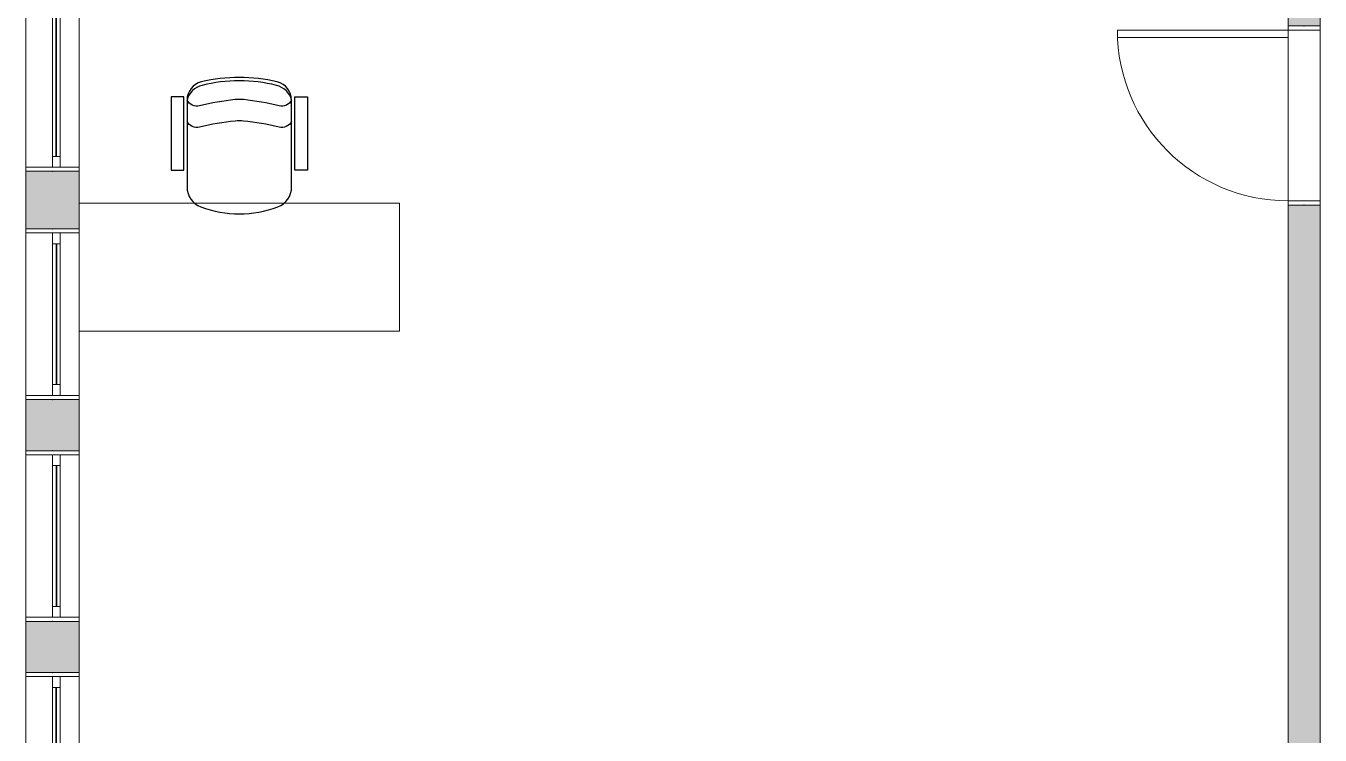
# Model space of a CAD drawing. Header units: metres. Extents: x 512 to 829, y -209 to 245.
# Drawn here: x 745.45 to 751.51, y -93.54 to -90.22 of the extents above; entities that cross this region are included whole.
import ezdxf

# ---------------------------------------------------------------- set-up
doc = ezdxf.new("R2010")
doc.units = ezdxf.units.M
doc.header["$LTSCALE"] = 0.508
doc.set_wipeout_variables(frame=1)
doc.header["$PDSIZE"] = -2
doc.layers.add('ARQ-MOB', color=250, linetype='Continuous')
doc.layers.add('ARQ-MOB-CAD', color=250, linetype='Continuous')
for name, color, linetype, lineweight in [('None', 7, 'Continuous', 5), ('NãoImprimir', 7, 'Continuous', 5), ('Peitoris', 2, 'Continuous', 5), ('Telhado-Princ', 7, 'Continuous', 5)]:
    doc.layers.add(name, color=color, linetype=linetype, lineweight=lineweight)

# ---------------------------------------------------------------- blocks, each defined once
blk = doc.blocks.new('Grupo-918')
at = {"color": 7, "linetype": 'Continuous', "lineweight": 5}
for points in [[(-0.4, 0.125), (-0.38095, 0.125), (-0.38095, -0.125), (-0.4, -0.125)], [(0.38095, 0.125), (0.4, 0.125), (0.4, -0.125), (0.38095, -0.125)]]:
    blk.add_wipeout(points, dxfattribs=at).dxf.layer = 'None'
at = {"layer": 'None', "color": 7, "linetype": 'Continuous', "lineweight": 5}
for points in [[(-0.4, 0.125), (-0.38095, 0.125), (-0.38095, -0.125), (-0.4, -0.125)], [(0.38095, 0.125), (0.4, 0.125), (0.4, -0.125), (0.38095, -0.125)]]:
    blk.add_lwpolyline(points, close=True, dxfattribs=at)
blk = doc.blocks.new('Grupo-919')
at = {"layer": 'None', "color": 7}
blk.add_blockref('Grupo-918', (0, 0), dxfattribs=at)
at = {"layer": 'None', "color": 7, "linetype": 'Continuous', "lineweight": 5}
for p, q in [((-0.4, 0.125), (-0.38095, 0.125)), ((-0.38095, 0.125), (-0.38095, -0.125)), ((0.4, 0.125), (0.38095, 0.125)), ((0.38095, 0.125), (0.38095, -0.125)), ((-0.4, -0.125), (-0.38095, -0.125)), ((0.4, -0.125), (0.38095, -0.125))]:
    blk.add_line(p, q, dxfattribs=at)
blk = doc.blocks.new('Grupo-920')
at = {"layer": 'None', "color": 7, "linetype": 'Continuous', "lineweight": 5}
for p, q in [((-0.38095, 0.034925), (-0.38095, 0)), ((0.38095, 0.034925), (0.38095, 0))]:
    blk.add_line(p, q, dxfattribs=at)
blk = doc.blocks.new('Grupo-921')
at = {"color": 7, "linetype": 'Continuous', "lineweight": 5}
for points in [[(-0.38095, 0.034925), (-0.33015, 0.034925), (-0.33015, 0), (-0.38095, 0)], [(0.33015, 0.034925), (0.38095, 0.034925), (0.38095, 0), (0.33015, 0)]]:
    blk.add_wipeout(points, dxfattribs=at).dxf.layer = 'None'
at = {"layer": 'None', "color": 7, "linetype": 'Continuous', "lineweight": 5}
for points in [[(-0.38095, 0.034925), (-0.33015, 0.034925), (-0.33015, 0), (-0.38095, 0)], [(0.33015, 0.034925), (0.38095, 0.034925), (0.38095, 0), (0.33015, 0)]]:
    blk.add_lwpolyline(points, close=True, dxfattribs=at)
blk = doc.blocks.new('Grupo-922')
at = {"layer": 'None', "color": 7}
blk.add_blockref('Grupo-920', (0, 0), dxfattribs=at)
at = {"color": 7, "linetype": 'Continuous', "lineweight": 5}
blk.add_wipeout([(-0.33015, 0.034925), (0.33015, 0.034925), (0.33015, 0), (-0.33015, 0)], dxfattribs=at).dxf.layer = 'None'
at = {"layer": 'None', "color": 7, "linetype": 'Continuous', "lineweight": 5}
blk.add_lwpolyline([(-0.33015, 0.034925), (0.33015, 0.034925), (0.33015, 0), (-0.33015, 0)], close=True, dxfattribs=at)
at = {"layer": 'None', "color": 7}
blk.add_blockref('Grupo-921', (0, 0), dxfattribs=at)
at = {"layer": 'None', "color": 7, "linetype": 'Continuous', "lineweight": 5}
for p, q in [((-0.38095, 0.034925), (-0.33015, 0.034925)), ((-0.38095, 0), (-0.33015, 0)), ((-0.33015, 0.034925), (-0.33015, 0)), ((0.38095, 0.034925), (0.33015, 0.034925)), ((0.33015, 0.034925), (0.33015, 0)), ((0.38095, 0), (0.33015, 0))]:
    blk.add_line(p, q, dxfattribs=at)
blk = doc.blocks.new('Grupo-923')
at = {"color": 7, "linetype": 'Continuous', "lineweight": 9}
blk.add_wipeout([(-0.3301, 0.0181), (0.3301, 0.0181), (0.3301, 0.0168), (-0.3301, 0.0168)], dxfattribs=at).dxf.layer = 'None'
blk = doc.blocks.new('Grupo-924')
at = {"layer": 'None', "color": 7}
blk.add_blockref('Grupo-923', (0, 0), dxfattribs=at)
at = {"layer": 'None', "color": 7, "linetype": 'Continuous', "lineweight": 25}
for p, q in [((-0.3301, 0.0181), (0.3301, 0.0181)), ((-0.3301, 0.0168), (0.3301, 0.0168))]:
    blk.add_line(p, q, dxfattribs=at)
blk = doc.blocks.new('Grupo-925')
at = {"layer": 'None', "color": 7, "linetype": 'Continuous', "lineweight": 20}
for p, q in [((0.4, 0.125), (-0.4, 0.125)), ((0.4, -0.125), (-0.4, -0.125))]:
    blk.add_line(p, q, dxfattribs=at)
blk = doc.blocks.new('Window (2D)-90')
at = {"color": 7, "linetype": 'Continuous', "lineweight": 5}
blk.add_wipeout([(-0.4, 0.125), (0.4, 0.125), (0.4, -0.125), (-0.4, -0.125)], dxfattribs=at).dxf.layer = 'None'
at = {"layer": 'None', "color": 7}
blk.add_blockref('Grupo-919', (0, 0), dxfattribs=at)
at = {"layer": 'None', "color": 7, "linetype": 'Continuous', "lineweight": 5}
for p, q in [((-0.4, 0.125), (0.4, 0.125)), ((-0.4, -0.125), (0.4, -0.125))]:
    blk.add_line(p, q, dxfattribs=at)
at = {"layer": 'NãoImprimir', "linetype": 'Continuous'}
for p in [(-0.4, 0), (0.4, 0)]:
    blk.add_point(p, dxfattribs=at)
at = {"layer": 'Peitoris'}
blk.add_blockref('Grupo-922', (0, 0), dxfattribs=at)
blk.add_blockref('Grupo-924', (0, 0), dxfattribs=at)
at = {"layer": 'Telhado-Princ'}
blk.add_blockref('Grupo-925', (0, 0), dxfattribs=at)
blk = doc.blocks.new('Grupo-926')
at = {"color": 7, "linetype": 'Continuous', "lineweight": 5}
for points in [[(-0.4, 0.125), (-0.38095, 0.125), (-0.38095, -0.125), (-0.4, -0.125)], [(0.38095, 0.125), (0.4, 0.125), (0.4, -0.125), (0.38095, -0.125)]]:
    blk.add_wipeout(points, dxfattribs=at).dxf.layer = 'None'
at = {"layer": 'None', "color": 7, "linetype": 'Continuous', "lineweight": 5}
for points in [[(-0.4, 0.125), (-0.38095, 0.125), (-0.38095, -0.125), (-0.4, -0.125)], [(0.38095, 0.125), (0.4, 0.125), (0.4, -0.125), (0.38095, -0.125)]]:
    blk.add_lwpolyline(points, close=True, dxfattribs=at)
blk = doc.blocks.new('Grupo-927')
at = {"layer": 'None', "color": 7}
blk.add_blockref('Grupo-926', (0, 0), dxfattribs=at)
at = {"layer": 'None', "color": 7, "linetype": 'Continuous', "lineweight": 5}
for p, q in [((-0.4, 0.125), (-0.38095, 0.125)), ((-0.38095, 0.125), (-0.38095, -0.125)), ((0.4, 0.125), (0.38095, 0.125)), ((0.38095, 0.125), (0.38095, -0.125)), ((-0.4, -0.125), (-0.38095, -0.125)), ((0.4, -0.125), (0.38095, -0.125))]:
    blk.add_line(p, q, dxfattribs=at)
blk = doc.blocks.new('Grupo-928')
at = {"layer": 'None', "color": 7, "linetype": 'Continuous', "lineweight": 5}
for p, q in [((-0.38095, 0.034925), (-0.38095, 0)), ((0.38095, 0.034925), (0.38095, 0))]:
    blk.add_line(p, q, dxfattribs=at)
blk = doc.blocks.new('Grupo-929')
at = {"color": 7, "linetype": 'Continuous', "lineweight": 5}
for points in [[(-0.38095, 0.034925), (-0.33015, 0.034925), (-0.33015, 0), (-0.38095, 0)], [(0.33015, 0.034925), (0.38095, 0.034925), (0.38095, 0), (0.33015, 0)]]:
    blk.add_wipeout(points, dxfattribs=at).dxf.layer = 'None'
at = {"layer": 'None', "color": 7, "linetype": 'Continuous', "lineweight": 5}
for points in [[(-0.38095, 0.034925), (-0.33015, 0.034925), (-0.33015, 0), (-0.38095, 0)], [(0.33015, 0.034925), (0.38095, 0.034925), (0.38095, 0), (0.33015, 0)]]:
    blk.add_lwpolyline(points, close=True, dxfattribs=at)
blk = doc.blocks.new('Grupo-930')
at = {"layer": 'None', "color": 7}
blk.add_blockref('Grupo-928', (0, 0), dxfattribs=at)
at = {"color": 7, "linetype": 'Continuous', "lineweight": 5}
blk.add_wipeout([(-0.33015, 0.034925), (0.33015, 0.034925), (0.33015, 0), (-0.33015, 0)], dxfattribs=at).dxf.layer = 'None'
at = {"layer": 'None', "color": 7, "linetype": 'Continuous', "lineweight": 5}
blk.add_lwpolyline([(-0.33015, 0.034925), (0.33015, 0.034925), (0.33015, 0), (-0.33015, 0)], close=True, dxfattribs=at)
at = {"layer": 'None', "color": 7}
blk.add_blockref('Grupo-929', (0, 0), dxfattribs=at)
at = {"layer": 'None', "color": 7, "linetype": 'Continuous', "lineweight": 5}
for p, q in [((-0.38095, 0.034925), (-0.33015, 0.034925)), ((-0.38095, 0), (-0.33015, 0)), ((-0.33015, 0.034925), (-0.33015, 0)), ((0.38095, 0.034925), (0.33015, 0.034925)), ((0.33015, 0.034925), (0.33015, 0)), ((0.38095, 0), (0.33015, 0))]:
    blk.add_line(p, q, dxfattribs=at)
blk = doc.blocks.new('Grupo-931')
at = {"color": 7, "linetype": 'Continuous', "lineweight": 9}
blk.add_wipeout([(-0.3301, 0.0181), (0.3301, 0.0181), (0.3301, 0.0168), (-0.3301, 0.0168)], dxfattribs=at).dxf.layer = 'None'
blk = doc.blocks.new('Grupo-932')
at = {"layer": 'None', "color": 7}
blk.add_blockref('Grupo-931', (0, 0), dxfattribs=at)
at = {"layer": 'None', "color": 7, "linetype": 'Continuous', "lineweight": 25}
for p, q in [((-0.3301, 0.0181), (0.3301, 0.0181)), ((-0.3301, 0.0168), (0.3301, 0.0168))]:
    blk.add_line(p, q, dxfattribs=at)
blk = doc.blocks.new('Grupo-933')
at = {"layer": 'None', "color": 7, "linetype": 'Continuous', "lineweight": 20}
for p, q in [((0.4, 0.125), (-0.4, 0.125)), ((0.4, -0.125), (-0.4, -0.125))]:
    blk.add_line(p, q, dxfattribs=at)
blk = doc.blocks.new('Window (2D)-91')
at = {"color": 7, "linetype": 'Continuous', "lineweight": 5}
blk.add_wipeout([(-0.4, 0.125), (0.4, 0.125), (0.4, -0.125), (-0.4, -0.125)], dxfattribs=at).dxf.layer = 'None'
at = {"layer": 'None', "color": 7}
blk.add_blockref('Grupo-927', (0, 0), dxfattribs=at)
at = {"layer": 'None', "color": 7, "linetype": 'Continuous', "lineweight": 5}
for p, q in [((-0.4, 0.125), (0.4, 0.125)), ((-0.4, -0.125), (0.4, -0.125))]:
    blk.add_line(p, q, dxfattribs=at)
at = {"layer": 'NãoImprimir', "linetype": 'Continuous'}
for p in [(-0.4, 0), (0.4, 0)]:
    blk.add_point(p, dxfattribs=at)
at = {"layer": 'Peitoris'}
blk.add_blockref('Grupo-930', (0, 0), dxfattribs=at)
blk.add_blockref('Grupo-932', (0, 0), dxfattribs=at)
at = {"layer": 'Telhado-Princ'}
blk.add_blockref('Grupo-933', (0, 0), dxfattribs=at)
blk = doc.blocks.new('Grupo-934')
at = {"color": 7, "linetype": 'Continuous', "lineweight": 5}
for points in [[(-0.4, 0.125), (-0.38095, 0.125), (-0.38095, -0.125), (-0.4, -0.125)], [(0.38095, 0.125), (0.4, 0.125), (0.4, -0.125), (0.38095, -0.125)]]:
    blk.add_wipeout(points, dxfattribs=at).dxf.layer = 'None'
at = {"layer": 'None', "color": 7, "linetype": 'Continuous', "lineweight": 5}
for points in [[(-0.4, 0.125), (-0.38095, 0.125), (-0.38095, -0.125), (-0.4, -0.125)], [(0.38095, 0.125), (0.4, 0.125), (0.4, -0.125), (0.38095, -0.125)]]:
    blk.add_lwpolyline(points, close=True, dxfattribs=at)
blk = doc.blocks.new('Grupo-935')
at = {"layer": 'None', "color": 7}
blk.add_blockref('Grupo-934', (0, 0), dxfattribs=at)
at = {"layer": 'None', "color": 7, "linetype": 'Continuous', "lineweight": 5}
for p, q in [((-0.4, 0.125), (-0.38095, 0.125)), ((-0.38095, 0.125), (-0.38095, -0.125)), ((0.4, 0.125), (0.38095, 0.125)), ((0.38095, 0.125), (0.38095, -0.125)), ((-0.4, -0.125), (-0.38095, -0.125)), ((0.4, -0.125), (0.38095, -0.125))]:
    blk.add_line(p, q, dxfattribs=at)
blk = doc.blocks.new('Grupo-936')
at = {"layer": 'None', "color": 7, "linetype": 'Continuous', "lineweight": 5}
for p, q in [((-0.38095, 0.034925), (-0.38095, 0)), ((0.38095, 0.034925), (0.38095, 0))]:
    blk.add_line(p, q, dxfattribs=at)
blk = doc.blocks.new('Grupo-937')
at = {"color": 7, "linetype": 'Continuous', "lineweight": 5}
for points in [[(-0.38095, 0.034925), (-0.33015, 0.034925), (-0.33015, 0), (-0.38095, 0)], [(0.33015, 0.034925), (0.38095, 0.034925), (0.38095, 0), (0.33015, 0)]]:
    blk.add_wipeout(points, dxfattribs=at).dxf.layer = 'None'
at = {"layer": 'None', "color": 7, "linetype": 'Continuous', "lineweight": 5}
for points in [[(-0.38095, 0.034925), (-0.33015, 0.034925), (-0.33015, 0), (-0.38095, 0)], [(0.33015, 0.034925), (0.38095, 0.034925), (0.38095, 0), (0.33015, 0)]]:
    blk.add_lwpolyline(points, close=True, dxfattribs=at)
blk = doc.blocks.new('Grupo-938')
at = {"layer": 'None', "color": 7}
blk.add_blockref('Grupo-936', (0, 0), dxfattribs=at)
at = {"color": 7, "linetype": 'Continuous', "lineweight": 5}
blk.add_wipeout([(-0.33015, 0.034925), (0.33015, 0.034925), (0.33015, 0), (-0.33015, 0)], dxfattribs=at).dxf.layer = 'None'
at = {"layer": 'None', "color": 7, "linetype": 'Continuous', "lineweight": 5}
blk.add_lwpolyline([(-0.33015, 0.034925), (0.33015, 0.034925), (0.33015, 0), (-0.33015, 0)], close=True, dxfattribs=at)
at = {"layer": 'None', "color": 7}
blk.add_blockref('Grupo-937', (0, 0), dxfattribs=at)
at = {"layer": 'None', "color": 7, "linetype": 'Continuous', "lineweight": 5}
for p, q in [((-0.38095, 0.034925), (-0.33015, 0.034925)), ((-0.38095, 0), (-0.33015, 0)), ((-0.33015, 0.034925), (-0.33015, 0)), ((0.38095, 0.034925), (0.33015, 0.034925)), ((0.33015, 0.034925), (0.33015, 0)), ((0.38095, 0), (0.33015, 0))]:
    blk.add_line(p, q, dxfattribs=at)
blk = doc.blocks.new('Grupo-939')
at = {"color": 7, "linetype": 'Continuous', "lineweight": 9}
blk.add_wipeout([(-0.3301, 0.0181), (0.3301, 0.0181), (0.3301, 0.0168), (-0.3301, 0.0168)], dxfattribs=at).dxf.layer = 'None'
blk = doc.blocks.new('Grupo-940')
at = {"layer": 'None', "color": 7}
blk.add_blockref('Grupo-939', (0, 0), dxfattribs=at)
at = {"layer": 'None', "color": 7, "linetype": 'Continuous', "lineweight": 25}
for p, q in [((-0.3301, 0.0181), (0.3301, 0.0181)), ((-0.3301, 0.0168), (0.3301, 0.0168))]:
    blk.add_line(p, q, dxfattribs=at)
blk = doc.blocks.new('Grupo-941')
at = {"layer": 'None', "color": 7, "linetype": 'Continuous', "lineweight": 20}
for p, q in [((0.4, 0.125), (-0.4, 0.125)), ((0.4, -0.125), (-0.4, -0.125))]:
    blk.add_line(p, q, dxfattribs=at)
blk = doc.blocks.new('Window (2D)-92')
at = {"color": 7, "linetype": 'Continuous', "lineweight": 5}
blk.add_wipeout([(-0.4, 0.125), (0.4, 0.125), (0.4, -0.125), (-0.4, -0.125)], dxfattribs=at).dxf.layer = 'None'
at = {"layer": 'None', "color": 7}
blk.add_blockref('Grupo-935', (0, 0), dxfattribs=at)
at = {"layer": 'None', "color": 7, "linetype": 'Continuous', "lineweight": 5}
for p, q in [((-0.4, 0.125), (0.4, 0.125)), ((-0.4, -0.125), (0.4, -0.125))]:
    blk.add_line(p, q, dxfattribs=at)
at = {"layer": 'NãoImprimir', "linetype": 'Continuous'}
for p in [(-0.4, 0), (0.4, 0)]:
    blk.add_point(p, dxfattribs=at)
at = {"layer": 'Peitoris'}
blk.add_blockref('Grupo-938', (0, 0), dxfattribs=at)
blk.add_blockref('Grupo-940', (0, 0), dxfattribs=at)
at = {"layer": 'Telhado-Princ'}
blk.add_blockref('Grupo-941', (0, 0), dxfattribs=at)
blk = doc.blocks.new('Grupo-942')
at = {"color": 7, "linetype": 'Continuous', "lineweight": 5}
for points in [[(-0.4, 0.125), (-0.38095, 0.125), (-0.38095, -0.125), (-0.4, -0.125)], [(0.38095, 0.125), (0.4, 0.125), (0.4, -0.125), (0.38095, -0.125)]]:
    blk.add_wipeout(points, dxfattribs=at).dxf.layer = 'None'
at = {"layer": 'None', "color": 7, "linetype": 'Continuous', "lineweight": 5}
for points in [[(-0.4, 0.125), (-0.38095, 0.125), (-0.38095, -0.125), (-0.4, -0.125)], [(0.38095, 0.125), (0.4, 0.125), (0.4, -0.125), (0.38095, -0.125)]]:
    blk.add_lwpolyline(points, close=True, dxfattribs=at)
blk = doc.blocks.new('Grupo-943')
at = {"layer": 'None', "color": 7}
blk.add_blockref('Grupo-942', (0, 0), dxfattribs=at)
at = {"layer": 'None', "color": 7, "linetype": 'Continuous', "lineweight": 5}
for p, q in [((-0.4, 0.125), (-0.38095, 0.125)), ((-0.38095, 0.125), (-0.38095, -0.125)), ((0.4, 0.125), (0.38095, 0.125)), ((0.38095, 0.125), (0.38095, -0.125)), ((-0.4, -0.125), (-0.38095, -0.125)), ((0.4, -0.125), (0.38095, -0.125))]:
    blk.add_line(p, q, dxfattribs=at)
blk = doc.blocks.new('Grupo-944')
at = {"layer": 'None', "color": 7, "linetype": 'Continuous', "lineweight": 5}
for p, q in [((-0.38095, 0.034925), (-0.38095, 0)), ((0.38095, 0.034925), (0.38095, 0))]:
    blk.add_line(p, q, dxfattribs=at)
blk = doc.blocks.new('Grupo-945')
at = {"color": 7, "linetype": 'Continuous', "lineweight": 5}
for points in [[(-0.38095, 0.034925), (-0.33015, 0.034925), (-0.33015, 0), (-0.38095, 0)], [(0.33015, 0.034925), (0.38095, 0.034925), (0.38095, 0), (0.33015, 0)]]:
    blk.add_wipeout(points, dxfattribs=at).dxf.layer = 'None'
at = {"layer": 'None', "color": 7, "linetype": 'Continuous', "lineweight": 5}
for points in [[(-0.38095, 0.034925), (-0.33015, 0.034925), (-0.33015, 0), (-0.38095, 0)], [(0.33015, 0.034925), (0.38095, 0.034925), (0.38095, 0), (0.33015, 0)]]:
    blk.add_lwpolyline(points, close=True, dxfattribs=at)
blk = doc.blocks.new('Grupo-946')
at = {"layer": 'None', "color": 7}
blk.add_blockref('Grupo-944', (0, 0), dxfattribs=at)
at = {"color": 7, "linetype": 'Continuous', "lineweight": 5}
blk.add_wipeout([(-0.33015, 0.034925), (0.33015, 0.034925), (0.33015, 0), (-0.33015, 0)], dxfattribs=at).dxf.layer = 'None'
at = {"layer": 'None', "color": 7, "linetype": 'Continuous', "lineweight": 5}
blk.add_lwpolyline([(-0.33015, 0.034925), (0.33015, 0.034925), (0.33015, 0), (-0.33015, 0)], close=True, dxfattribs=at)
at = {"layer": 'None', "color": 7}
blk.add_blockref('Grupo-945', (0, 0), dxfattribs=at)
at = {"layer": 'None', "color": 7, "linetype": 'Continuous', "lineweight": 5}
for p, q in [((-0.38095, 0.034925), (-0.33015, 0.034925)), ((-0.38095, 0), (-0.33015, 0)), ((-0.33015, 0.034925), (-0.33015, 0)), ((0.38095, 0.034925), (0.33015, 0.034925)), ((0.33015, 0.034925), (0.33015, 0)), ((0.38095, 0), (0.33015, 0))]:
    blk.add_line(p, q, dxfattribs=at)
blk = doc.blocks.new('Grupo-947')
at = {"color": 7, "linetype": 'Continuous', "lineweight": 9}
blk.add_wipeout([(-0.3301, 0.0181), (0.3301, 0.0181), (0.3301, 0.0168), (-0.3301, 0.0168)], dxfattribs=at).dxf.layer = 'None'
blk = doc.blocks.new('Grupo-948')
at = {"layer": 'None', "color": 7}
blk.add_blockref('Grupo-947', (0, 0), dxfattribs=at)
at = {"layer": 'None', "color": 7, "linetype": 'Continuous', "lineweight": 25}
for p, q in [((-0.3301, 0.0181), (0.3301, 0.0181)), ((-0.3301, 0.0168), (0.3301, 0.0168))]:
    blk.add_line(p, q, dxfattribs=at)
blk = doc.blocks.new('Grupo-949')
at = {"layer": 'None', "color": 7, "linetype": 'Continuous', "lineweight": 20}
for p, q in [((0.4, 0.125), (-0.4, 0.125)), ((0.4, -0.125), (-0.4, -0.125))]:
    blk.add_line(p, q, dxfattribs=at)
blk = doc.blocks.new('Window (2D)-93')
at = {"color": 7, "linetype": 'Continuous', "lineweight": 5}
blk.add_wipeout([(-0.4, 0.125), (0.4, 0.125), (0.4, -0.125), (-0.4, -0.125)], dxfattribs=at).dxf.layer = 'None'
at = {"layer": 'None', "color": 7}
blk.add_blockref('Grupo-943', (0, 0), dxfattribs=at)
at = {"layer": 'None', "color": 7, "linetype": 'Continuous', "lineweight": 5}
for p, q in [((-0.4, 0.125), (0.4, 0.125)), ((-0.4, -0.125), (0.4, -0.125))]:
    blk.add_line(p, q, dxfattribs=at)
at = {"layer": 'NãoImprimir', "linetype": 'Continuous'}
for p in [(-0.4, 0), (0.4, 0)]:
    blk.add_point(p, dxfattribs=at)
at = {"layer": 'Peitoris'}
blk.add_blockref('Grupo-946', (0, 0), dxfattribs=at)
blk.add_blockref('Grupo-948', (0, 0), dxfattribs=at)
at = {"layer": 'Telhado-Princ'}
blk.add_blockref('Grupo-949', (0, 0), dxfattribs=at)
blk = doc.blocks.new('Grupo-1391')
at = {"layer": 'None', "color": 7, "linetype": 'Continuous', "lineweight": 5}
for p, q in [((-0.42, 0.075), (-0.42, -0.075)), ((0.42, 0.075), (0.42, -0.075))]:
    blk.add_line(p, q, dxfattribs=at)
blk = doc.blocks.new('Grupo-1392')
at = {"color": 7, "linetype": 'Continuous', "lineweight": 5}
for points in [[(-0.42, 0.075), (-0.4, 0.075), (-0.4, -0.075), (-0.42, -0.075)], [(0.4, 0.075), (0.42, 0.075), (0.42, -0.075), (0.4, -0.075)]]:
    blk.add_wipeout(points, dxfattribs=at).dxf.layer = 'None'
at = {"layer": 'None', "color": 7, "linetype": 'Continuous', "lineweight": 5}
for points in [[(-0.42, 0.075), (-0.4, 0.075), (-0.4, -0.075), (-0.42, -0.075)], [(0.4, 0.075), (0.42, 0.075), (0.42, -0.075), (0.4, -0.075)]]:
    blk.add_lwpolyline(points, close=True, dxfattribs=at)
blk = doc.blocks.new('Grupo-1393')
at = {"layer": 'None', "color": 7}
blk.add_blockref('Grupo-1391', (0, 0), dxfattribs=at)
blk.add_blockref('Grupo-1392', (0, 0), dxfattribs=at)
at = {"layer": 'None', "color": 7, "linetype": 'Continuous', "lineweight": 5}
for p, q in [((-0.42, 0.075), (-0.4, 0.075)), ((-0.4, 0.075), (-0.4, -0.075)), ((0.42, 0.075), (0.4, 0.075)), ((0.4, 0.075), (0.4, -0.075)), ((-0.42, -0.075), (-0.4, -0.075)), ((0.42, -0.075), (0.4, -0.075))]:
    blk.add_line(p, q, dxfattribs=at)
blk = doc.blocks.new('Grupo-1394')
at = {"layer": 'None', "color": 7, "linetype": 'Continuous', "lineweight": 5}
blk.add_arc((-0.4, 0.075), 0.8, 0, 90, dxfattribs=at)
blk = doc.blocks.new('Grupo-1395')
at = {"color": 7, "linetype": 'Continuous', "lineweight": 5}
blk.add_wipeout([(-0.4, 0.075), (-0.4, 0.875), (-0.365, 0.875), (-0.365, 0.075)], dxfattribs=at).dxf.layer = 'None'
at = {"layer": 'None', "color": 7, "linetype": 'Continuous', "lineweight": 5}
blk.add_lwpolyline([(-0.4, 0.075), (-0.4, 0.875), (-0.365, 0.875), (-0.365, 0.075)], close=True, dxfattribs=at)
blk = doc.blocks.new('Grupo-1396')
at = {"layer": 'None', "color": 7}
blk.add_blockref('Grupo-1395', (0, 0), dxfattribs=at)
at = {"layer": 'None', "color": 7, "linetype": 'Continuous', "lineweight": 5}
for p, q in [((-0.4, 0.075), (-0.4, 0.875)), ((-0.4, 0.875), (-0.365, 0.875)), ((-0.365, 0.075), (-0.365, 0.875)), ((-0.4, 0.075), (-0.365, 0.075))]:
    blk.add_line(p, q, dxfattribs=at)
blk = doc.blocks.new('Grupo-1397')
at = {"layer": 'Peitoris', "color": 7}
blk.add_blockref('Grupo-1396', (0, 0), dxfattribs=at)
blk = doc.blocks.new('Grupo-1398')
at = {"layer": 'None', "color": 7, "linetype": 'Continuous', "lineweight": 5}
for p, q in [((0.42, 0.075), (-0.42, 0.075)), ((0.42, -0.075), (-0.42, -0.075))]:
    blk.add_line(p, q, dxfattribs=at)
blk = doc.blocks.new('Door (2D)-32')
at = {"layer": 'None', "color": 7}
blk.add_blockref('Grupo-1393', (0, 0), dxfattribs=at)
at = {"layer": 'NãoImprimir', "color": 7, "linetype": 'Continuous', "lineweight": 5}
for p in [(-0.42, 0), (0.42, 0)]:
    blk.add_point(p, dxfattribs=at)
at = {"layer": 'Peitoris', "color": 7}
blk.add_blockref('Grupo-1394', (0, 0), dxfattribs=at)
at = {"layer": 'None', "color": 7}
blk.add_blockref('Grupo-1397', (0, 0), dxfattribs=at)
at = {"layer": 'Telhado-Princ', "color": 7}
blk.add_blockref('Grupo-1398', (0, 0), dxfattribs=at)
blk = doc.blocks.new('35S66S7401')
at = {"layer": 'ARQ-MOB-CAD'}
blk.add_lwpolyline([(-0.1801, 0.0827, 0.181476), (0.1801, 0.0827, 0.312558), (0.245, 0.1763), (0.245, 0.5838, 0.34754), (0.178, 0.6685, 0.059745), (0, 0.69, 0.059745), (-0.178, 0.6685, 0.34754), (-0.245, 0.5838), (-0.245, 0.1763, 0.312558)], format="xyb", close=True, dxfattribs=at)
for points in [[(0.245, 0.5838, 0.272556), (0.1742, 0.6526, 0.059776), (0, 0.6737, 0.059776), (-0.1742, 0.6526, 0.272556), (-0.245, 0.5838, 0.278118)], [(0.245, 0.5838, -0.342833), (0.1863, 0.5565, 0.037263), (0.0196, 0.5856, 0.049093), (-0.0196, 0.5856, 0.037263), (-0.1863, 0.5565, -0.342833), (-0.245, 0.5838)], [(0.245, 0.4836, -0.342833), (0.1863, 0.4564, 0.037263), (0.0196, 0.4854, 0.049093), (-0.0196, 0.4854, 0.037263), (-0.1863, 0.4564, -0.342833), (-0.245, 0.4836)]]:
    blk.add_lwpolyline(points, format="xyb", dxfattribs=at)
for points in [[(-0.26, 0.5994), (-0.32, 0.5994), (-0.32, 0.2544), (-0.26, 0.2544)], [(0.26, 0.5994), (0.32, 0.5994), (0.32, 0.2544), (0.26, 0.2544)]]:
    blk.add_lwpolyline(points, close=True, dxfattribs=at)

msp = doc.modelspace()

# ---------------------------------------------------------------- linework, layer by layer
at = {"layer": 'None', "color": 7, "linetype": 'Continuous', "lineweight": 18}
for p, q in [((751.5095, -90.2178), (751.5095, -86.8678)), ((751.3595, -90.2178), (751.3595, -90.0492)), ((745.4455, -90.8992), (745.4455, -91.1692)), ((745.6955, -90.8992), (745.6955, -91.1692)), ((751.3595, -98.2992), (751.3595, -91.0578)), ((751.5095, -98.6228), (751.5095, -91.0578)), ((745.4455, -91.9692), (745.4455, -92.2092)), ((745.6955, -91.9692), (745.6955, -92.2092)), ((745.4455, -93.0092), (745.4455, -93.2492)), ((745.6955, -93.0092), (745.6955, -93.2492))]:
    msp.add_line(p, q, dxfattribs=at)
at = {"layer": 'None', "color": 7, "linetype": 'Continuous', "lineweight": 5}
msp.add_lwpolyline([(751.3595, -90.0492), (745.6955, -90.0492), (745.6955, -98.2992), (751.3595, -98.2992)], close=True, dxfattribs=at)
at = {"layer": 'None', "color": 250, "linetype": 'Continuous'}
for points in [[(751.5095, -90.2178), (751.3595, -90.2178), (751.5095, -86.8678), (751.3595, -86.8678)], [(745.4455, -90.8992), (745.6955, -90.8992), (745.4455, -91.1692), (745.6955, -91.1692)], [(751.5095, -98.6228), (751.3595, -98.6228), (751.5095, -91.0578), (751.3595, -91.0578)], [(745.4455, -91.9692), (745.6955, -91.9692), (745.4455, -92.2092), (745.6955, -92.2092)], [(745.4455, -93.0092), (745.6955, -93.0092), (745.4455, -93.2492), (745.6955, -93.2492)]]:
    msp.add_solid(points, dxfattribs=at)

# ---------------------------------------------------------------- block references
at = {"layer": 'None', "linetype": 'Continuous', "lineweight": 0}
msp.add_blockref('35S66S7401', (746.4455, -91.1492), dxfattribs=at)

# ---------------------------------------------------------------- next in the draw order: block references
at = {"layer": 'None', "color": 7, "xscale": -1}
for name, p, rotation in [('Window (2D)-90', (745.5705, -90.4992), 270), ('Door (2D)-32', (751.4345, -90.6378), 90), ('Window (2D)-93', (745.5705, -93.6492), 270)]:
    msp.add_blockref(name, p, dxfattribs=dict(at, rotation=rotation))
at = {"layer": 'None', "color": 7, "rotation": 270}
for name, p in [('Window (2D)-91', (745.5705, -91.5692)), ('Window (2D)-92', (745.5705, -92.6092))]:
    msp.add_blockref(name, p, dxfattribs=at)

# ---------------------------------------------------------------- next in the draw order: linework, layer by layer
at = {"layer": 'ARQ-MOB', "linetype": 'Continuous', "lineweight": 0}
msp.add_lwpolyline([(747.1955, -91.6492), (745.6955, -91.6492), (745.6955, -91.0492), (747.1955, -91.0492)], close=True, dxfattribs=at)

doc.saveas('drawing.dxf')
